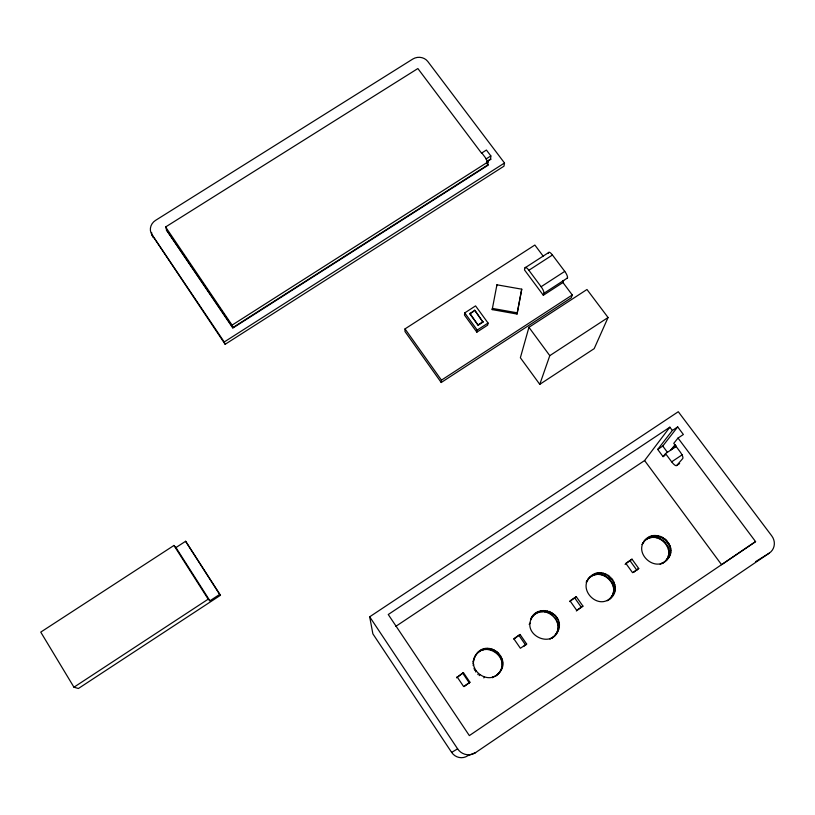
<?xml version="1.0" encoding="UTF-8"?>
<svg xmlns="http://www.w3.org/2000/svg" width="815" height="815" viewBox="0 0 815 815"><rect width="100%" height="100%" fill="white"/><g stroke="black" fill="none" stroke-linecap="round" stroke-linejoin="round"><path stroke-width="1.22" d="M543.33 256.348L534.854 245.04L405.014 328.893L404.994 331.522L441.221 382.5L571.264 297.801L572.262 294.969L562.951 282.53L563.603 280.503A5.797 1.712 57.3 0 1 562.819 280.91M531.574 618.239C522.486 634.905 551.174 648.76 558.122 630.841C565.875 613.583 537.35 601.837 530.534 619.532L533.428 615.417M496.111 675.411L495.357 676.267L498.77 673.251C488.063 685.405 467.189 670.175 475.104 656.207L473.077 662.096L473.658 661.128M663.838 562.523C678.559 550.859 657.185 528.222 644.186 541.16C655.311 525.512 680.678 545.673 667.149 559.65C654.822 573.505 632.012 551.847 646.112 539.245M608.581 599.809C624.219 587.442 600.258 564.031 587.931 579.394C602.081 559.579 628.773 588.756 607.226 600.787M552.723 637.218L551.511 638.379C570.418 625.839 544.125 599.504 531.37 618.086M441.221 382.5L441.455 380.147L405.014 328.893M499.88 671.947L499.086 672.823C511.056 658.092 485.434 639.48 475.359 655.739C486.382 636.383 514.285 659.182 497.985 674.117M464.754 312.899L464.458 315.038L476.856 332.153L487.655 325.144L488.053 323.046L475.563 305.89L464.754 312.899L477.213 330.075L476.856 332.153M487.635 165.058L488.083 161.859L485.964 159.047L490.844 155.93L486.402 150.042L481.533 153.149L417.871 68.541L165.588 226.978L166.8 229.83M490.589 159.445L490.844 155.93M469.827 313.806L474.717 310.209L482.959 322.129L478.14 325.256L469.827 313.806L473.678 311.31M474.717 310.209L482.959 322.129M504.505 163L503.976 166.179L225.144 344.297L151.967 234.7A11.023 10.218 -19.9 0 1 155.543 220.376L412.777 59.057A10.84 9.841 -4.1 0 1 427.804 61.492L504.505 163L224.217 341.994L225.144 344.297M478.14 325.256L469.898 313.327M496.926 284.802L492.189 309.608L517.036 314.04L521.743 289.182L496.926 284.802L496.681 286.055M517.036 314.04L521.743 289.182M492.189 309.608L492.423 308.406L517.331 312.848M548.464 252.67L524.992 267.85L524.493 269.928L543.34 295.274L562.951 282.53M528.935 327.314L520.367 357.754L539.775 384.344L594.186 348.647L608.072 317.514L586.973 289.498L528.935 327.314L549.789 355.656L539.775 384.344M543.34 295.274L543.921 293.288A5.807 1.61 57.2 0 0 541.109 286.727L528.864 270.274A5.797 1.599 57.5 0 0 524.992 267.85M590.58 576.572C577.04 588.41 597.018 610.109 610.241 598.353M463.409 672.599L456.645 677.693L463.409 672.599L469.949 682.257L464.163 686.587M474.513 657.206L475.96 654.72M473.841 658.775L474.422 657.776M476.388 654.384L476.989 653.355M477.559 653.172L478.171 652.132M473.362 660.405L473.943 659.427M478.874 652.102L479.495 651.053M480.31 651.195L480.942 650.146M472.995 663.807L473.576 662.85M481.838 650.472L482.49 649.412M473.118 665.519L473.698 664.582M483.448 649.942L484.11 648.872M485.119 649.596L485.791 648.536M473.953 668.86L474.544 667.943M486.82 649.463L487.513 648.394M474.666 670.439L475.257 669.543M488.531 649.524L489.234 648.455M490.223 649.789L490.946 648.73M475.553 671.927L476.154 671.04M491.883 650.248L492.606 649.188M493.472 650.91L494.216 649.85M477.824 674.555L478.436 673.679M494.99 651.745L495.744 650.696M479.169 675.645L479.801 674.789M496.386 652.754L497.16 651.715M497.67 653.915L498.444 652.886M395.805 626.348L644.594 460.546L669.869 427.172L672.334 430.473L657.705 449.432L663.064 456.645L665.091 455.29M498.811 655.219L499.595 654.201M657.705 449.432L662.768 446.06L677.683 426.907L683.377 434.497L678.019 438.062L673.771 443.34L680.118 451.826A6.52 1.895 54.5 0 1 682.746 458.539L676.674 465.518A6.377 1.813 54.5 0 1 671.662 461.83L665.519 453.598L676.379 446.345M499.789 656.656L500.583 655.647M483.825 677.907L484.487 677.061M533.54 615.529L534.599 614.204M534.844 614.479L535.913 613.135M536.27 613.583L537.35 612.228M500.593 658.184L501.398 657.185M663.064 456.645L665.519 453.598M513.919 639.143L520.052 634.477L526.663 644.033L523.587 646.529M537.788 612.86L538.888 611.505M529.149 624.371L530.178 623.108M670.633 450.186L675.197 444.562M539.398 612.33L540.498 610.975M501.215 659.793L502.02 658.815M541.058 611.994L542.179 610.629M542.749 611.851L543.89 610.486M501.643 661.464L502.458 660.496M544.461 611.912L545.602 610.547M501.877 663.176L502.692 662.218M546.152 612.167L547.313 610.812M501.908 664.897L502.712 663.95M547.812 612.625L548.984 611.27M501.734 666.599L502.539 665.672M493.014 676.878L492.28 677.723L494.613 676.236M549.412 613.277L550.594 611.922M501.357 668.269L502.162 667.353M500.777 669.879L501.582 668.972M550.92 614.102L552.122 612.758M500.023 671.407L500.818 670.511M496.732 675.278L497.507 674.413M552.336 615.091L553.548 613.756M553.619 616.252L554.842 614.918M586.943 580.728L588.42 579.119M590.376 577.152L591.884 575.512M586.117 582.165L587.595 580.575M591.782 576.256L593.3 574.626M593.3 575.543L594.828 573.903M554.77 617.536L556.003 616.221M594.899 575.013L596.437 573.373M596.549 574.677L598.108 573.027M569.716 601.602L576.246 596.672L582.929 606.116L576.337 610.985M555.759 618.952L557.002 617.648M598.241 574.534L599.809 572.884M599.952 574.595L601.531 572.945M556.584 620.47L557.827 619.176M601.643 574.85L603.232 573.2M557.216 622.059L558.469 620.786M603.294 575.298L604.903 573.658M557.664 623.72L558.917 622.446M604.903 575.94L606.523 574.3M606.421 576.755L608.051 575.115M557.908 625.411L559.161 624.147M643.687 541.71L644.971 540.447M645.46 540.111L647.395 538.195M642.709 543.034L643.982 541.771M557.949 627.112L559.202 625.869M607.837 577.733L609.477 576.113M646.866 539.235L648.811 537.309M641.894 544.461L643.167 543.208M648.373 538.521L650.329 536.596M649.962 538.002L651.929 536.066M557.786 628.793L559.049 627.57M609.131 578.874L610.792 577.254M651.613 537.666L653.589 535.73M557.429 630.453L558.683 629.231M653.294 537.523L655.291 535.587M610.292 580.158L611.953 578.548M625.064 564.357L631.982 559.161L638.736 568.503L633.795 572.262M556.869 632.043L558.122 630.841M654.995 537.574L657.012 535.638M550.033 639.194L551.225 638.043M556.125 633.55L557.368 632.359M656.686 537.829L658.714 535.893M555.209 634.966L556.441 633.785M611.291 581.553L612.962 579.954M552.876 637.391L555.341 635.079M658.347 538.267L660.384 536.331M612.116 583.051L613.807 581.462M659.946 538.898L662.004 536.973M612.768 584.63L614.459 583.051M661.474 539.703L663.542 537.778M613.226 586.27L614.918 584.701M662.901 540.681L664.979 538.766M613.491 587.941L615.182 586.393M664.205 541.802L666.293 539.897M613.542 589.622L615.244 588.084M665.366 543.065L667.465 541.17M613.4 591.293L615.091 589.775M666.385 544.451L668.483 542.556M613.053 592.933L614.744 591.425M612.513 594.512L614.204 593.014M667.22 545.928L669.339 544.053M611.78 596.01L613.471 594.522M610.873 597.405L612.554 595.928M609.803 598.679L611.474 597.212M667.882 547.497L670.001 545.632M668.351 549.116L670.48 547.262M668.626 550.767L670.755 548.933M668.697 552.438L670.827 550.614M668.575 554.088L670.694 552.275M668.239 555.708L670.368 553.915M667.719 557.277L669.838 555.484M660.16 564.347L661.525 563.196M667.006 558.764L669.115 556.981M661.719 563.725L663.094 562.564M666.11 560.139L668.218 558.377M662.493 563.501L667.149 559.65M678.019 438.062L755.576 541.618L721.581 564.703L644.594 460.546M475.583 752.612L769.309 553.11A13.03 12.174 32.1 0 0 771.734 535.863L678.284 411.728L369.684 616.802L372.873 633.836L451.642 752.388A11.797 11.492 64.5 0 0 467.718 755.76L475.583 752.612A13.172 12.826 63 0 1 457.612 748.853L451.642 752.388M755.576 541.618L469.348 735.599L388.256 614.51L669.869 427.172M469.949 682.257L463.613 686.525L457.093 676.847M526.663 644.033L520.388 648.261L513.786 638.705L520.052 634.477M582.929 606.116L576.694 610.313L570.021 600.859L576.246 596.672M638.736 568.503L632.562 572.67L625.808 563.318L631.982 559.161M671.377 449.269L676.185 446.06M671.662 461.83L682.491 454.597M676.674 465.518L679.639 463.541M672.334 430.473L677.683 426.907M549.789 355.656L608.072 317.514M73.951 687.208L208.202 599.168L209.913 600.798L219.653 594.41L220.478 595.276L78.383 688.502L73.951 687.208L40.75 632.114L173.952 545.459L175.948 547.558L209.913 600.798M543.921 293.288L567.474 277.986M175.948 547.558L185.616 541.272L220.478 595.276M441.455 380.147L572.262 294.969M528.864 270.274L552.448 255.013L564.754 271.385A5.797 1.722 57.3 0 1 567.362 276.346A5.797 1.722 57.3 0 1 566.69 278.404M478.222 324.788L483.04 321.66M541.109 286.727L564.754 271.385M477.213 330.075L488.053 323.046M486.667 163.183L488.144 165.139L232.835 328.038L166.291 229.738L232.947 327.538L232.061 325.144L488.083 161.859M232.632 327.742L487.93 164.864M486.738 161.482L490.375 159.159M486.952 161.757L490.895 159.251M755.587 561.657L769.309 553.11M481.828 152.955L486.27 158.854M662.768 446.06L667.465 452.356M630.158 560.924L636.861 570.194M574.86 598.139L581.482 607.511M519.104 635.659L525.665 645.134M165.588 226.978L232.061 325.144M462.91 673.475L469.399 683.062M151.967 234.7L224.217 341.994M369.684 616.802L457.612 748.853M185.616 541.272L219.653 594.41M173.952 545.459L208.202 599.168M153.24 237.501A10.972 10.167 -19.9 0 1 151.631 232.489M548.424 253.373A5.787 1.712 57.5 0 1 552.448 255.013"/></g></svg>
